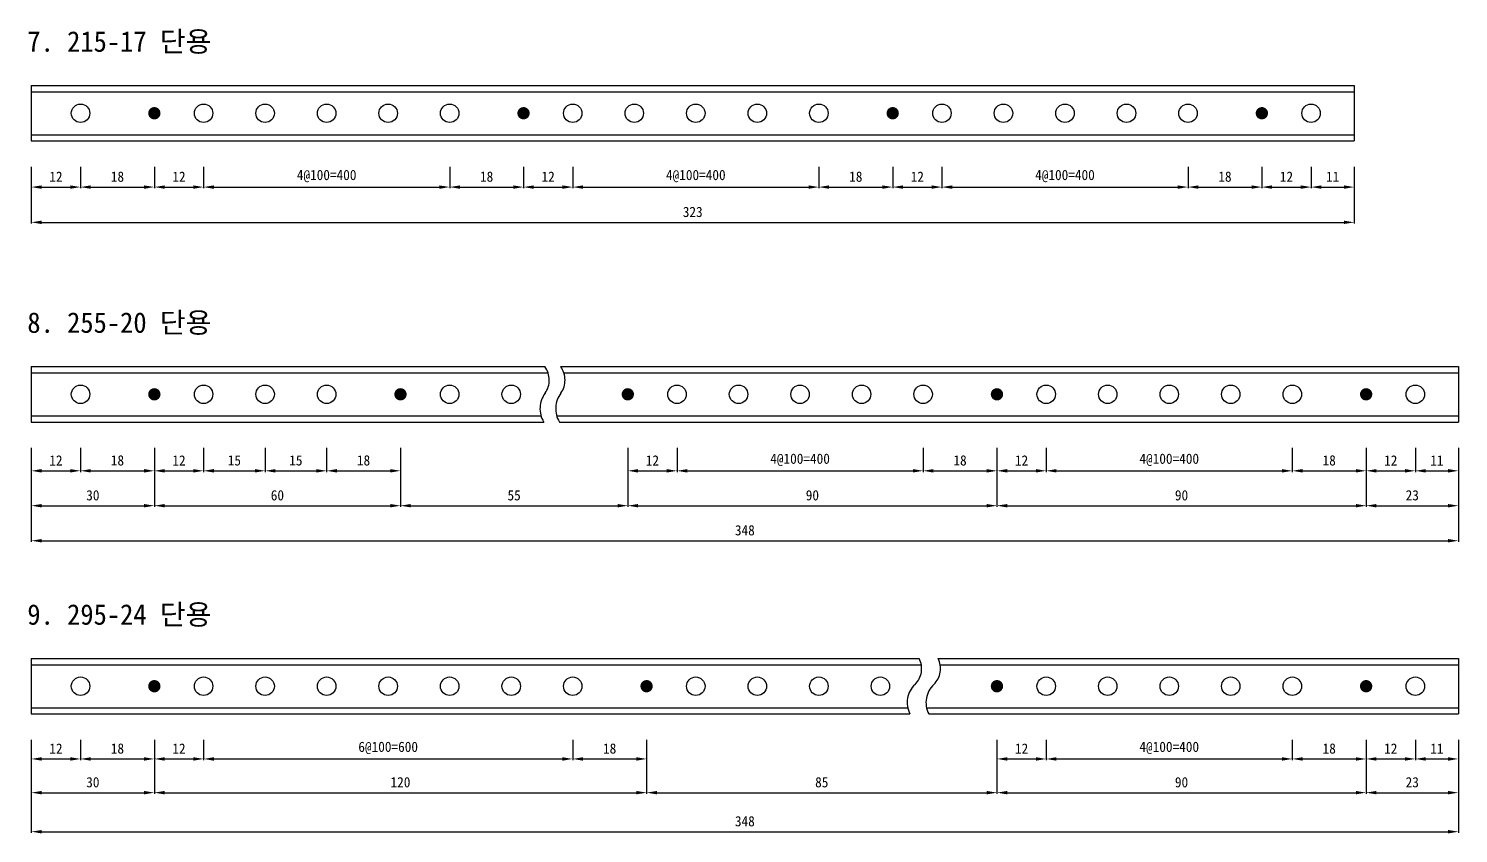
# Model space of a CAD drawing. Header units: millimetres. Extents: x 78 to 772, y 98 to 488.
# Drawn here: x 78.1 to 426.7, y 98.4 to 294.6 of the extents above; entities that cross this region are included whole.
import ezdxf

# ---------------------------------------------------------------- set-up
doc = ezdxf.new("R2010")
doc.units = ezdxf.units.MM
doc.header["$LTSCALE"] = 10
doc.linetypes.add('CENTER', pattern=[50.8, 31.75, -6.35, 6.35, -6.35])
for name, color, linetype in [('TN-CUTL', 1, 'CENTER'), ('TN-DIMS', 1, 'Continuous'), ('TN-STEL', 4, 'Continuous'), ('TN-TEX1', 6, 'Continuous')]:
    doc.layers.add(name, color=color, linetype=linetype)
doc.styles.add('D', font='GulimChe.ttf')
doc.dimstyles.new('D', dxfattribs={"dimtxt": 2.5, "dimasz": 2.5, "dimexe": 1.25, "dimexo": 2, "dimgap": 1, "dimtad": 1, "dimdec": 0, "dimtxsty": 'D', "dimcen": 2.5, "dimclrd": 1, "dimclre": 1, "dimclrt": 7, "dimadec": 0, "dimazin": 0, "dimtfac": 1, "dimtdec": 0, "dimtmove": 0, "dimatfit": 3, "dimfxl": 0, "dimarcsym": 0})

# ---------------------------------------------------------------- blocks, each defined once
blk = doc.blocks.new('*D47')
at = {"layer": 'DEFPOINTS', "color": 0}
for p in [(78.77, 263.24), (90.77, 263.24), (90.77, 255.99)]:
    blk.add_point(p, dxfattribs=at)
at = {"layer": 'TN-DIMS', "color": 1, "lineweight": -2}
for p, q in [((78.77, 260.94), (78.77, 255.69)), ((90.77, 260.94), (90.77, 255.69)), ((81.27, 255.99), (88.27, 255.99))]:
    blk.add_line(p, q, dxfattribs=at)
at = {"layer": 'TN-DIMS', "color": 1}
for points in [[(81.27, 256.4), (81.27, 255.57), (78.77, 255.99)], [(88.27, 256.4), (88.27, 255.57), (90.77, 255.99)]]:
    blk.add_solid(points, dxfattribs=at)
at = {"layer": 'TN-DIMS', "color": 3, "insert": (84.77, 258.52), "char_height": 2.5, "attachment_point": 5, "style": 'D'}
blk.add_mtext('12', dxfattribs=at)
blk = doc.blocks.new('*D48')
at = {"layer": 'DEFPOINTS', "color": 0}
for p in [(90.77, 263.24), (108.77, 263.24), (108.77, 255.99)]:
    blk.add_point(p, dxfattribs=at)
at = {"layer": 'TN-DIMS', "color": 1, "lineweight": -2}
for p, q in [((90.77, 260.94), (90.77, 255.69)), ((108.77, 260.94), (108.77, 255.69)), ((93.27, 255.99), (106.27, 255.99))]:
    blk.add_line(p, q, dxfattribs=at)
at = {"layer": 'TN-DIMS', "color": 1}
for points in [[(93.27, 256.4), (93.27, 255.57), (90.77, 255.99)], [(106.27, 256.4), (106.27, 255.57), (108.77, 255.99)]]:
    blk.add_solid(points, dxfattribs=at)
at = {"layer": 'TN-DIMS', "color": 3, "insert": (99.77, 258.52), "char_height": 2.5, "attachment_point": 5, "style": 'D'}
blk.add_mtext('18', dxfattribs=at)
blk = doc.blocks.new('*D49')
at = {"layer": 'DEFPOINTS', "color": 0}
for p in [(108.77, 263.24), (120.77, 263.24), (120.77, 255.99)]:
    blk.add_point(p, dxfattribs=at)
at = {"layer": 'TN-DIMS', "color": 1, "lineweight": -2}
for p, q in [((108.77, 260.94), (108.77, 255.69)), ((120.77, 260.94), (120.77, 255.69)), ((111.27, 255.99), (118.27, 255.99))]:
    blk.add_line(p, q, dxfattribs=at)
at = {"layer": 'TN-DIMS', "color": 1}
for points in [[(111.27, 256.4), (111.27, 255.57), (108.77, 255.99)], [(118.27, 256.4), (118.27, 255.57), (120.77, 255.99)]]:
    blk.add_solid(points, dxfattribs=at)
at = {"layer": 'TN-DIMS', "color": 3, "insert": (114.77, 258.52), "char_height": 2.5, "attachment_point": 5, "style": 'D'}
blk.add_mtext('12', dxfattribs=at)
blk = doc.blocks.new('*D50')
at = {"layer": 'DEFPOINTS', "color": 0}
for p in [(120.77, 263.24), (180.77, 263.24), (180.77, 255.99)]:
    blk.add_point(p, dxfattribs=at)
at = {"layer": 'TN-DIMS', "color": 1, "lineweight": -2}
for p, q in [((120.77, 260.94), (120.77, 255.69)), ((180.77, 260.94), (180.77, 255.69)), ((123.27, 255.99), (178.27, 255.99))]:
    blk.add_line(p, q, dxfattribs=at)
at = {"layer": 'TN-DIMS', "color": 1}
for points in [[(123.27, 256.4), (123.27, 255.57), (120.77, 255.99)], [(178.27, 256.4), (178.27, 255.57), (180.77, 255.99)]]:
    blk.add_solid(points, dxfattribs=at)
at = {"layer": 'TN-DIMS', "color": 3, "insert": (150.77, 258.67), "char_height": 2.5, "attachment_point": 5, "style": 'D'}
blk.add_mtext('4@100=400', dxfattribs=at)
blk = doc.blocks.new('*D51')
at = {"layer": 'DEFPOINTS', "color": 0}
for p in [(180.77, 263.24), (198.77, 263.24), (198.77, 255.99)]:
    blk.add_point(p, dxfattribs=at)
at = {"layer": 'TN-DIMS', "color": 1, "lineweight": -2}
for p, q in [((180.77, 260.94), (180.77, 255.69)), ((198.77, 260.94), (198.77, 255.69)), ((183.27, 255.99), (196.27, 255.99))]:
    blk.add_line(p, q, dxfattribs=at)
at = {"layer": 'TN-DIMS', "color": 1}
for points in [[(183.27, 256.4), (183.27, 255.57), (180.77, 255.99)], [(196.27, 256.4), (196.27, 255.57), (198.77, 255.99)]]:
    blk.add_solid(points, dxfattribs=at)
at = {"layer": 'TN-DIMS', "color": 3, "insert": (189.77, 258.52), "char_height": 2.5, "attachment_point": 5, "style": 'D'}
blk.add_mtext('18', dxfattribs=at)
blk = doc.blocks.new('*D52')
at = {"layer": 'DEFPOINTS', "color": 0}
for p in [(198.77, 263.24), (210.77, 263.24), (210.77, 255.99)]:
    blk.add_point(p, dxfattribs=at)
at = {"layer": 'TN-DIMS', "color": 1, "lineweight": -2}
for p, q in [((198.77, 260.94), (198.77, 255.69)), ((210.77, 260.94), (210.77, 255.69)), ((201.27, 255.99), (208.27, 255.99))]:
    blk.add_line(p, q, dxfattribs=at)
at = {"layer": 'TN-DIMS', "color": 1}
for points in [[(201.27, 256.4), (201.27, 255.57), (198.77, 255.99)], [(208.27, 256.4), (208.27, 255.57), (210.77, 255.99)]]:
    blk.add_solid(points, dxfattribs=at)
at = {"layer": 'TN-DIMS', "color": 3, "insert": (204.77, 258.52), "char_height": 2.5, "attachment_point": 5, "style": 'D'}
blk.add_mtext('12', dxfattribs=at)
blk = doc.blocks.new('*D53')
at = {"layer": 'DEFPOINTS', "color": 0}
for p in [(210.77, 263.24), (270.77, 263.24), (270.77, 255.99)]:
    blk.add_point(p, dxfattribs=at)
at = {"layer": 'TN-DIMS', "color": 1, "lineweight": -2}
for p, q in [((210.77, 260.94), (210.77, 255.69)), ((270.77, 260.94), (270.77, 255.69)), ((213.27, 255.99), (268.27, 255.99))]:
    blk.add_line(p, q, dxfattribs=at)
at = {"layer": 'TN-DIMS', "color": 1}
for points in [[(213.27, 256.4), (213.27, 255.57), (210.77, 255.99)], [(268.27, 256.4), (268.27, 255.57), (270.77, 255.99)]]:
    blk.add_solid(points, dxfattribs=at)
at = {"layer": 'TN-DIMS', "color": 3, "insert": (240.77, 258.67), "char_height": 2.5, "attachment_point": 5, "style": 'D'}
blk.add_mtext('4@100=400', dxfattribs=at)
blk = doc.blocks.new('*D54')
at = {"layer": 'DEFPOINTS', "color": 0}
for p in [(270.77, 263.24), (288.77, 263.24), (288.77, 255.99)]:
    blk.add_point(p, dxfattribs=at)
at = {"layer": 'TN-DIMS', "color": 1, "lineweight": -2}
for p, q in [((270.77, 260.94), (270.77, 255.69)), ((288.77, 260.94), (288.77, 255.69)), ((273.27, 255.99), (286.27, 255.99))]:
    blk.add_line(p, q, dxfattribs=at)
at = {"layer": 'TN-DIMS', "color": 1}
for points in [[(273.27, 256.4), (273.27, 255.57), (270.77, 255.99)], [(286.27, 256.4), (286.27, 255.57), (288.77, 255.99)]]:
    blk.add_solid(points, dxfattribs=at)
at = {"layer": 'TN-DIMS', "color": 3, "insert": (279.77, 258.52), "char_height": 2.5, "attachment_point": 5, "style": 'D'}
blk.add_mtext('18', dxfattribs=at)
blk = doc.blocks.new('*D55')
at = {"layer": 'DEFPOINTS', "color": 0}
for p in [(288.77, 263.24), (300.77, 263.24), (300.77, 255.99)]:
    blk.add_point(p, dxfattribs=at)
at = {"layer": 'TN-DIMS', "color": 1, "lineweight": -2}
for p, q in [((288.77, 260.94), (288.77, 255.69)), ((300.77, 260.94), (300.77, 255.69)), ((291.27, 255.99), (298.27, 255.99))]:
    blk.add_line(p, q, dxfattribs=at)
at = {"layer": 'TN-DIMS', "color": 1}
for points in [[(291.27, 256.4), (291.27, 255.57), (288.77, 255.99)], [(298.27, 256.4), (298.27, 255.57), (300.77, 255.99)]]:
    blk.add_solid(points, dxfattribs=at)
at = {"layer": 'TN-DIMS', "color": 3, "insert": (294.77, 258.52), "char_height": 2.5, "attachment_point": 5, "style": 'D'}
blk.add_mtext('12', dxfattribs=at)
blk = doc.blocks.new('*D56')
at = {"layer": 'DEFPOINTS', "color": 0}
for p in [(300.77, 263.24), (360.77, 263.24), (360.77, 255.99)]:
    blk.add_point(p, dxfattribs=at)
at = {"layer": 'TN-DIMS', "color": 1, "lineweight": -2}
for p, q in [((300.77, 260.94), (300.77, 255.69)), ((360.77, 260.94), (360.77, 255.69)), ((303.27, 255.99), (358.27, 255.99))]:
    blk.add_line(p, q, dxfattribs=at)
at = {"layer": 'TN-DIMS', "color": 1}
for points in [[(303.27, 256.4), (303.27, 255.57), (300.77, 255.99)], [(358.27, 256.4), (358.27, 255.57), (360.77, 255.99)]]:
    blk.add_solid(points, dxfattribs=at)
at = {"layer": 'TN-DIMS', "color": 3, "insert": (330.77, 258.67), "char_height": 2.5, "attachment_point": 5, "style": 'D'}
blk.add_mtext('4@100=400', dxfattribs=at)
blk = doc.blocks.new('*D57')
at = {"layer": 'DEFPOINTS', "color": 0}
for p in [(360.77, 263.24), (378.77, 263.24), (378.77, 255.99)]:
    blk.add_point(p, dxfattribs=at)
at = {"layer": 'TN-DIMS', "color": 1, "lineweight": -2}
for p, q in [((360.77, 260.94), (360.77, 255.69)), ((378.77, 260.94), (378.77, 255.69)), ((363.27, 255.99), (376.27, 255.99))]:
    blk.add_line(p, q, dxfattribs=at)
at = {"layer": 'TN-DIMS', "color": 1}
for points in [[(363.27, 256.4), (363.27, 255.57), (360.77, 255.99)], [(376.27, 256.4), (376.27, 255.57), (378.77, 255.99)]]:
    blk.add_solid(points, dxfattribs=at)
at = {"layer": 'TN-DIMS', "color": 3, "insert": (369.77, 258.52), "char_height": 2.5, "attachment_point": 5, "style": 'D'}
blk.add_mtext('18', dxfattribs=at)
blk = doc.blocks.new('*D58')
at = {"layer": 'DEFPOINTS', "color": 0}
for p in [(378.77, 263.24), (390.77, 263.24), (390.77, 255.99)]:
    blk.add_point(p, dxfattribs=at)
at = {"layer": 'TN-DIMS', "color": 1, "lineweight": -2}
for p, q in [((378.77, 260.94), (378.77, 255.69)), ((390.77, 260.94), (390.77, 255.69)), ((381.27, 255.99), (388.27, 255.99))]:
    blk.add_line(p, q, dxfattribs=at)
at = {"layer": 'TN-DIMS', "color": 1}
for points in [[(381.27, 256.4), (381.27, 255.57), (378.77, 255.99)], [(388.27, 256.4), (388.27, 255.57), (390.77, 255.99)]]:
    blk.add_solid(points, dxfattribs=at)
at = {"layer": 'TN-DIMS', "color": 3, "insert": (384.77, 258.52), "char_height": 2.5, "attachment_point": 5, "style": 'D'}
blk.add_mtext('12', dxfattribs=at)
blk = doc.blocks.new('*D59')
at = {"layer": 'DEFPOINTS', "color": 0}
for p in [(390.77, 263.24), (401.27, 263.24), (401.27, 255.99)]:
    blk.add_point(p, dxfattribs=at)
at = {"layer": 'TN-DIMS', "color": 1, "lineweight": -2}
for p, q in [((390.77, 260.94), (390.77, 255.69)), ((401.27, 260.94), (401.27, 255.69)), ((393.27, 255.99), (398.77, 255.99))]:
    blk.add_line(p, q, dxfattribs=at)
at = {"layer": 'TN-DIMS', "color": 1}
for points in [[(393.27, 256.4), (393.27, 255.57), (390.77, 255.99)], [(398.77, 256.4), (398.77, 255.57), (401.27, 255.99)]]:
    blk.add_solid(points, dxfattribs=at)
at = {"layer": 'TN-DIMS', "color": 3, "insert": (396.02, 258.52), "char_height": 2.5, "attachment_point": 5, "style": 'D'}
blk.add_mtext('11', dxfattribs=at)
blk = doc.blocks.new('*D60')
at = {"layer": 'DEFPOINTS', "color": 0}
for p in [(78.77, 263.24), (401.27, 263.24), (401.27, 247.39)]:
    blk.add_point(p, dxfattribs=at)
at = {"layer": 'TN-DIMS', "color": 1, "lineweight": -2}
for p, q in [((78.77, 260.94), (78.77, 247.09)), ((401.27, 260.94), (401.27, 247.09)), ((81.27, 247.39), (398.77, 247.39))]:
    blk.add_line(p, q, dxfattribs=at)
at = {"layer": 'TN-DIMS', "color": 1}
for points in [[(81.27, 247.81), (81.27, 246.98), (78.77, 247.39)], [(398.77, 247.81), (398.77, 246.98), (401.27, 247.39)]]:
    blk.add_solid(points, dxfattribs=at)
at = {"layer": 'TN-DIMS', "color": 3, "insert": (240.02, 249.92), "char_height": 2.5, "attachment_point": 5, "style": 'D'}
blk.add_mtext('323', dxfattribs=at)
blk = doc.blocks.new('*D61')
at = {"layer": 'DEFPOINTS', "color": 0}
for p in [(78.77, 194.72), (90.77, 194.72), (90.77, 186.82)]:
    blk.add_point(p, dxfattribs=at)
at = {"layer": 'TN-DIMS', "color": 1, "lineweight": -2}
for p, q in [((78.77, 192.42), (78.77, 186.52)), ((90.77, 192.42), (90.77, 186.52)), ((81.27, 186.82), (88.27, 186.82))]:
    blk.add_line(p, q, dxfattribs=at)
at = {"layer": 'TN-DIMS', "color": 1}
for points in [[(81.27, 187.24), (81.27, 186.4), (78.77, 186.82)], [(88.27, 187.24), (88.27, 186.4), (90.77, 186.82)]]:
    blk.add_solid(points, dxfattribs=at)
at = {"layer": 'TN-DIMS', "color": 3, "insert": (84.77, 189.35), "char_height": 2.5, "attachment_point": 5, "style": 'D'}
blk.add_mtext('12', dxfattribs=at)
blk = doc.blocks.new('*D62')
at = {"layer": 'DEFPOINTS', "color": 0}
for p in [(90.77, 194.72), (108.77, 194.72), (108.77, 186.82)]:
    blk.add_point(p, dxfattribs=at)
at = {"layer": 'TN-DIMS', "color": 1, "lineweight": -2}
for p, q in [((90.77, 192.42), (90.77, 186.52)), ((108.77, 192.42), (108.77, 186.52)), ((93.27, 186.82), (106.27, 186.82))]:
    blk.add_line(p, q, dxfattribs=at)
at = {"layer": 'TN-DIMS', "color": 1}
for points in [[(93.27, 187.24), (93.27, 186.4), (90.77, 186.82)], [(106.27, 187.24), (106.27, 186.4), (108.77, 186.82)]]:
    blk.add_solid(points, dxfattribs=at)
at = {"layer": 'TN-DIMS', "color": 3, "insert": (99.77, 189.35), "char_height": 2.5, "attachment_point": 5, "style": 'D'}
blk.add_mtext('18', dxfattribs=at)
blk = doc.blocks.new('*D63')
at = {"layer": 'DEFPOINTS', "color": 0}
for p in [(108.77, 194.72), (120.77, 194.72), (120.77, 186.82)]:
    blk.add_point(p, dxfattribs=at)
at = {"layer": 'TN-DIMS', "color": 1, "lineweight": -2}
for p, q in [((108.77, 192.42), (108.77, 186.52)), ((120.77, 192.42), (120.77, 186.52)), ((111.27, 186.82), (118.27, 186.82))]:
    blk.add_line(p, q, dxfattribs=at)
at = {"layer": 'TN-DIMS', "color": 1}
for points in [[(111.27, 187.24), (111.27, 186.4), (108.77, 186.82)], [(118.27, 187.24), (118.27, 186.4), (120.77, 186.82)]]:
    blk.add_solid(points, dxfattribs=at)
at = {"layer": 'TN-DIMS', "color": 3, "insert": (114.77, 189.35), "char_height": 2.5, "attachment_point": 5, "style": 'D'}
blk.add_mtext('12', dxfattribs=at)
blk = doc.blocks.new('*D64')
at = {"layer": 'DEFPOINTS', "color": 0}
for p in [(120.77, 194.72), (135.77, 194.72), (135.77, 186.82)]:
    blk.add_point(p, dxfattribs=at)
at = {"layer": 'TN-DIMS', "color": 1, "lineweight": -2}
for p, q in [((120.77, 192.42), (120.77, 186.52)), ((135.77, 192.42), (135.77, 186.52)), ((123.27, 186.82), (133.27, 186.82))]:
    blk.add_line(p, q, dxfattribs=at)
at = {"layer": 'TN-DIMS', "color": 1}
for points in [[(123.27, 187.24), (123.27, 186.4), (120.77, 186.82)], [(133.27, 187.24), (133.27, 186.4), (135.77, 186.82)]]:
    blk.add_solid(points, dxfattribs=at)
at = {"layer": 'TN-DIMS', "color": 3, "insert": (128.27, 189.35), "char_height": 2.5, "attachment_point": 5, "style": 'D'}
blk.add_mtext('15', dxfattribs=at)
blk = doc.blocks.new('*D65')
at = {"layer": 'DEFPOINTS', "color": 0}
for p in [(135.77, 194.72), (150.77, 194.72), (150.77, 186.82)]:
    blk.add_point(p, dxfattribs=at)
at = {"layer": 'TN-DIMS', "color": 1, "lineweight": -2}
for p, q in [((135.77, 192.42), (135.77, 186.52)), ((150.77, 192.42), (150.77, 186.52)), ((138.27, 186.82), (148.27, 186.82))]:
    blk.add_line(p, q, dxfattribs=at)
at = {"layer": 'TN-DIMS', "color": 1}
for points in [[(138.27, 187.24), (138.27, 186.4), (135.77, 186.82)], [(148.27, 187.24), (148.27, 186.4), (150.77, 186.82)]]:
    blk.add_solid(points, dxfattribs=at)
at = {"layer": 'TN-DIMS', "color": 3, "insert": (143.27, 189.35), "char_height": 2.5, "attachment_point": 5, "style": 'D'}
blk.add_mtext('15', dxfattribs=at)
blk = doc.blocks.new('*D66')
at = {"layer": 'DEFPOINTS', "color": 0}
for p in [(150.77, 194.72), (168.77, 194.72), (168.77, 186.82)]:
    blk.add_point(p, dxfattribs=at)
at = {"layer": 'TN-DIMS', "color": 1, "lineweight": -2}
for p, q in [((150.77, 192.42), (150.77, 186.52)), ((168.77, 192.42), (168.77, 186.52)), ((153.27, 186.82), (166.27, 186.82))]:
    blk.add_line(p, q, dxfattribs=at)
at = {"layer": 'TN-DIMS', "color": 1}
for points in [[(153.27, 187.24), (153.27, 186.4), (150.77, 186.82)], [(166.27, 187.24), (166.27, 186.4), (168.77, 186.82)]]:
    blk.add_solid(points, dxfattribs=at)
at = {"layer": 'TN-DIMS', "color": 3, "insert": (159.77, 189.35), "char_height": 2.5, "attachment_point": 5, "style": 'D'}
blk.add_mtext('18', dxfattribs=at)
blk = doc.blocks.new('*D67')
at = {"layer": 'DEFPOINTS', "color": 0}
for p in [(236.19, 194.72), (296.19, 194.72), (296.19, 186.82)]:
    blk.add_point(p, dxfattribs=at)
at = {"layer": 'TN-DIMS', "color": 1, "lineweight": -2}
for p, q in [((236.19, 192.42), (236.19, 186.52)), ((296.19, 192.42), (296.19, 186.52)), ((238.69, 186.82), (293.69, 186.82))]:
    blk.add_line(p, q, dxfattribs=at)
at = {"layer": 'TN-DIMS', "color": 1}
for points in [[(238.69, 187.24), (238.69, 186.4), (236.19, 186.82)], [(293.69, 187.24), (293.69, 186.4), (296.19, 186.82)]]:
    blk.add_solid(points, dxfattribs=at)
at = {"layer": 'TN-DIMS', "color": 3, "insert": (266.19, 189.5), "char_height": 2.5, "attachment_point": 5, "style": 'D'}
blk.add_mtext('4@100=400', dxfattribs=at)
blk = doc.blocks.new('*D68')
at = {"layer": 'DEFPOINTS', "color": 0}
for p in [(224.19, 194.72), (236.19, 194.72), (236.19, 186.82)]:
    blk.add_point(p, dxfattribs=at)
at = {"layer": 'TN-DIMS', "color": 1, "lineweight": -2}
for p, q in [((224.19, 192.42), (224.19, 186.52)), ((236.19, 192.42), (236.19, 186.52)), ((226.69, 186.82), (233.69, 186.82))]:
    blk.add_line(p, q, dxfattribs=at)
at = {"layer": 'TN-DIMS', "color": 1}
for points in [[(226.69, 187.24), (226.69, 186.4), (224.19, 186.82)], [(233.69, 187.24), (233.69, 186.4), (236.19, 186.82)]]:
    blk.add_solid(points, dxfattribs=at)
at = {"layer": 'TN-DIMS', "color": 3, "insert": (230.19, 189.35), "char_height": 2.5, "attachment_point": 5, "style": 'D'}
blk.add_mtext('12', dxfattribs=at)
blk = doc.blocks.new('*D69')
at = {"layer": 'DEFPOINTS', "color": 0}
for p in [(296.19, 194.72), (314.19, 194.72), (314.19, 186.82)]:
    blk.add_point(p, dxfattribs=at)
at = {"layer": 'TN-DIMS', "color": 1, "lineweight": -2}
for p, q in [((296.19, 192.42), (296.19, 186.52)), ((314.19, 192.42), (314.19, 186.52)), ((298.69, 186.82), (311.69, 186.82))]:
    blk.add_line(p, q, dxfattribs=at)
at = {"layer": 'TN-DIMS', "color": 1}
for points in [[(298.69, 187.24), (298.69, 186.4), (296.19, 186.82)], [(311.69, 187.24), (311.69, 186.4), (314.19, 186.82)]]:
    blk.add_solid(points, dxfattribs=at)
at = {"layer": 'TN-DIMS', "color": 3, "insert": (305.19, 189.35), "char_height": 2.5, "attachment_point": 5, "style": 'D'}
blk.add_mtext('18', dxfattribs=at)
blk = doc.blocks.new('*D70')
at = {"layer": 'DEFPOINTS', "color": 0}
for p in [(314.19, 194.72), (326.19, 194.72), (326.19, 186.82)]:
    blk.add_point(p, dxfattribs=at)
at = {"layer": 'TN-DIMS', "color": 1, "lineweight": -2}
for p, q in [((314.19, 192.42), (314.19, 186.52)), ((326.19, 192.42), (326.19, 186.52)), ((316.69, 186.82), (323.69, 186.82))]:
    blk.add_line(p, q, dxfattribs=at)
at = {"layer": 'TN-DIMS', "color": 1}
for points in [[(316.69, 187.24), (316.69, 186.4), (314.19, 186.82)], [(323.69, 187.24), (323.69, 186.4), (326.19, 186.82)]]:
    blk.add_solid(points, dxfattribs=at)
at = {"layer": 'TN-DIMS', "color": 3, "insert": (320.19, 189.35), "char_height": 2.5, "attachment_point": 5, "style": 'D'}
blk.add_mtext('12', dxfattribs=at)
blk = doc.blocks.new('*D71')
at = {"layer": 'DEFPOINTS', "color": 0}
for p in [(326.19, 194.72), (386.19, 194.72), (386.19, 186.82)]:
    blk.add_point(p, dxfattribs=at)
at = {"layer": 'TN-DIMS', "color": 1, "lineweight": -2}
for p, q in [((326.19, 192.42), (326.19, 186.52)), ((386.19, 192.42), (386.19, 186.52)), ((328.69, 186.82), (383.69, 186.82))]:
    blk.add_line(p, q, dxfattribs=at)
at = {"layer": 'TN-DIMS', "color": 1}
for points in [[(328.69, 187.24), (328.69, 186.4), (326.19, 186.82)], [(383.69, 187.24), (383.69, 186.4), (386.19, 186.82)]]:
    blk.add_solid(points, dxfattribs=at)
at = {"layer": 'TN-DIMS', "color": 3, "insert": (356.19, 189.5), "char_height": 2.5, "attachment_point": 5, "style": 'D'}
blk.add_mtext('4@100=400', dxfattribs=at)
blk = doc.blocks.new('*D72')
at = {"layer": 'DEFPOINTS', "color": 0}
for p in [(386.19, 194.72), (404.19, 194.72), (404.19, 186.82)]:
    blk.add_point(p, dxfattribs=at)
at = {"layer": 'TN-DIMS', "color": 1, "lineweight": -2}
for p, q in [((386.19, 192.42), (386.19, 186.52)), ((404.19, 192.42), (404.19, 186.52)), ((388.69, 186.82), (401.69, 186.82))]:
    blk.add_line(p, q, dxfattribs=at)
at = {"layer": 'TN-DIMS', "color": 1}
for points in [[(388.69, 187.24), (388.69, 186.4), (386.19, 186.82)], [(401.69, 187.24), (401.69, 186.4), (404.19, 186.82)]]:
    blk.add_solid(points, dxfattribs=at)
at = {"layer": 'TN-DIMS', "color": 3, "insert": (395.19, 189.35), "char_height": 2.5, "attachment_point": 5, "style": 'D'}
blk.add_mtext('18', dxfattribs=at)
blk = doc.blocks.new('*D73')
at = {"layer": 'DEFPOINTS', "color": 0}
for p in [(404.19, 194.72), (416.19, 194.72), (416.19, 186.82)]:
    blk.add_point(p, dxfattribs=at)
at = {"layer": 'TN-DIMS', "color": 1, "lineweight": -2}
for p, q in [((404.19, 192.42), (404.19, 186.52)), ((416.19, 192.42), (416.19, 186.52)), ((406.69, 186.82), (413.69, 186.82))]:
    blk.add_line(p, q, dxfattribs=at)
at = {"layer": 'TN-DIMS', "color": 1}
for points in [[(406.69, 187.24), (406.69, 186.4), (404.19, 186.82)], [(413.69, 187.24), (413.69, 186.4), (416.19, 186.82)]]:
    blk.add_solid(points, dxfattribs=at)
at = {"layer": 'TN-DIMS', "color": 3, "insert": (410.19, 189.35), "char_height": 2.5, "attachment_point": 5, "style": 'D'}
blk.add_mtext('12', dxfattribs=at)
blk = doc.blocks.new('*D74')
at = {"layer": 'DEFPOINTS', "color": 0}
for p in [(416.19, 194.72), (426.69, 194.72), (426.69, 186.82)]:
    blk.add_point(p, dxfattribs=at)
at = {"layer": 'TN-DIMS', "color": 1, "lineweight": -2}
for p, q in [((416.19, 192.42), (416.19, 186.52)), ((426.69, 192.42), (426.69, 186.52)), ((418.69, 186.82), (424.19, 186.82))]:
    blk.add_line(p, q, dxfattribs=at)
at = {"layer": 'TN-DIMS', "color": 1}
for points in [[(418.69, 187.24), (418.69, 186.4), (416.19, 186.82)], [(424.19, 187.24), (424.19, 186.4), (426.69, 186.82)]]:
    blk.add_solid(points, dxfattribs=at)
at = {"layer": 'TN-DIMS', "color": 3, "insert": (421.44, 189.35), "char_height": 2.5, "attachment_point": 5, "style": 'D'}
blk.add_mtext('11', dxfattribs=at)
blk = doc.blocks.new('*D75')
at = {"layer": 'DEFPOINTS', "color": 0}
for p in [(78.77, 194.72), (108.77, 194.72), (108.77, 178.32)]:
    blk.add_point(p, dxfattribs=at)
at = {"layer": 'TN-DIMS', "color": 1, "lineweight": -2}
for p, q in [((78.77, 192.42), (78.77, 178.02)), ((108.77, 192.42), (108.77, 178.02)), ((81.27, 178.32), (106.27, 178.32))]:
    blk.add_line(p, q, dxfattribs=at)
at = {"layer": 'TN-DIMS', "color": 1}
for points in [[(81.27, 178.73), (81.27, 177.9), (78.77, 178.32)], [(106.27, 178.73), (106.27, 177.9), (108.77, 178.32)]]:
    blk.add_solid(points, dxfattribs=at)
at = {"layer": 'TN-DIMS', "color": 3, "insert": (93.77, 180.84), "char_height": 2.5, "attachment_point": 5, "style": 'D'}
blk.add_mtext('30', dxfattribs=at)
blk = doc.blocks.new('*D76')
at = {"layer": 'DEFPOINTS', "color": 0}
for p in [(108.77, 194.72), (168.77, 194.72), (168.77, 178.32)]:
    blk.add_point(p, dxfattribs=at)
at = {"layer": 'TN-DIMS', "color": 1, "lineweight": -2}
for p, q in [((108.77, 192.42), (108.77, 178.02)), ((168.77, 192.42), (168.77, 178.02)), ((111.27, 178.32), (166.27, 178.32))]:
    blk.add_line(p, q, dxfattribs=at)
at = {"layer": 'TN-DIMS', "color": 1}
for points in [[(111.27, 178.73), (111.27, 177.9), (108.77, 178.32)], [(166.27, 178.73), (166.27, 177.9), (168.77, 178.32)]]:
    blk.add_solid(points, dxfattribs=at)
at = {"layer": 'TN-DIMS', "color": 3, "insert": (138.77, 180.84), "char_height": 2.5, "attachment_point": 5, "style": 'D'}
blk.add_mtext('60', dxfattribs=at)
blk = doc.blocks.new('*D77')
at = {"layer": 'DEFPOINTS', "color": 0}
for p in [(168.77, 194.72), (224.19, 194.72), (224.19, 178.32)]:
    blk.add_point(p, dxfattribs=at)
at = {"layer": 'TN-DIMS', "color": 1, "lineweight": -2}
for p, q in [((168.77, 192.42), (168.77, 178.02)), ((224.19, 192.42), (224.19, 178.02)), ((171.27, 178.32), (221.69, 178.32))]:
    blk.add_line(p, q, dxfattribs=at)
at = {"layer": 'TN-DIMS', "color": 1}
for points in [[(171.27, 178.73), (171.27, 177.9), (168.77, 178.32)], [(221.69, 178.73), (221.69, 177.9), (224.19, 178.32)]]:
    blk.add_solid(points, dxfattribs=at)
at = {"layer": 'TN-DIMS', "color": 3, "insert": (196.48, 180.84), "char_height": 2.5, "attachment_point": 5, "style": 'D'}
blk.add_mtext('55', dxfattribs=at)
blk = doc.blocks.new('*D78')
at = {"layer": 'DEFPOINTS', "color": 0}
for p in [(224.19, 194.72), (314.19, 194.72), (314.19, 178.32)]:
    blk.add_point(p, dxfattribs=at)
at = {"layer": 'TN-DIMS', "color": 1, "lineweight": -2}
for p, q in [((224.19, 192.42), (224.19, 178.02)), ((314.19, 192.42), (314.19, 178.02)), ((226.69, 178.32), (311.69, 178.32))]:
    blk.add_line(p, q, dxfattribs=at)
at = {"layer": 'TN-DIMS', "color": 1}
for points in [[(226.69, 178.73), (226.69, 177.9), (224.19, 178.32)], [(311.69, 178.73), (311.69, 177.9), (314.19, 178.32)]]:
    blk.add_solid(points, dxfattribs=at)
at = {"layer": 'TN-DIMS', "color": 3, "insert": (269.19, 180.84), "char_height": 2.5, "attachment_point": 5, "style": 'D'}
blk.add_mtext('90', dxfattribs=at)
blk = doc.blocks.new('*D79')
at = {"layer": 'DEFPOINTS', "color": 0}
for p in [(314.19, 194.72), (404.19, 194.72), (404.19, 178.32)]:
    blk.add_point(p, dxfattribs=at)
at = {"layer": 'TN-DIMS', "color": 1, "lineweight": -2}
for p, q in [((314.19, 192.42), (314.19, 178.02)), ((404.19, 192.42), (404.19, 178.02)), ((316.69, 178.32), (401.69, 178.32))]:
    blk.add_line(p, q, dxfattribs=at)
at = {"layer": 'TN-DIMS', "color": 1}
for points in [[(316.69, 178.73), (316.69, 177.9), (314.19, 178.32)], [(401.69, 178.73), (401.69, 177.9), (404.19, 178.32)]]:
    blk.add_solid(points, dxfattribs=at)
at = {"layer": 'TN-DIMS', "color": 3, "insert": (359.19, 180.84), "char_height": 2.5, "attachment_point": 5, "style": 'D'}
blk.add_mtext('90', dxfattribs=at)
blk = doc.blocks.new('*D80')
at = {"layer": 'DEFPOINTS', "color": 0}
for p in [(404.19, 194.72), (426.69, 194.72), (426.69, 178.32)]:
    blk.add_point(p, dxfattribs=at)
at = {"layer": 'TN-DIMS', "color": 1, "lineweight": -2}
for p, q in [((404.19, 192.42), (404.19, 178.02)), ((426.69, 192.42), (426.69, 178.02)), ((406.69, 178.32), (424.19, 178.32))]:
    blk.add_line(p, q, dxfattribs=at)
at = {"layer": 'TN-DIMS', "color": 1}
for points in [[(406.69, 178.73), (406.69, 177.9), (404.19, 178.32)], [(424.19, 178.73), (424.19, 177.9), (426.69, 178.32)]]:
    blk.add_solid(points, dxfattribs=at)
at = {"layer": 'TN-DIMS', "color": 3, "insert": (415.44, 180.84), "char_height": 2.5, "attachment_point": 5, "style": 'D'}
blk.add_mtext('23', dxfattribs=at)
blk = doc.blocks.new('*D81')
at = {"layer": 'DEFPOINTS', "color": 0}
for p in [(78.77, 194.72), (426.69, 194.72), (426.69, 169.78)]:
    blk.add_point(p, dxfattribs=at)
at = {"layer": 'TN-DIMS', "color": 1, "lineweight": -2}
for p, q in [((78.77, 192.42), (78.77, 169.48)), ((426.69, 192.42), (426.69, 169.48)), ((81.27, 169.78), (424.19, 169.78))]:
    blk.add_line(p, q, dxfattribs=at)
at = {"layer": 'TN-DIMS', "color": 1}
for points in [[(81.27, 170.19), (81.27, 169.36), (78.77, 169.78)], [(424.19, 170.19), (424.19, 169.36), (426.69, 169.78)]]:
    blk.add_solid(points, dxfattribs=at)
at = {"layer": 'TN-DIMS', "color": 3, "insert": (252.73, 172.31), "char_height": 2.5, "attachment_point": 5, "style": 'D'}
blk.add_mtext('348', dxfattribs=at)
blk = doc.blocks.new('*D82')
at = {"layer": 'DEFPOINTS', "color": 0}
for p in [(78.77, 123.56), (90.77, 123.56), (90.77, 116.58)]:
    blk.add_point(p, dxfattribs=at)
at = {"layer": 'TN-DIMS', "color": 1, "lineweight": -2}
for p, q in [((78.77, 121.26), (78.77, 116.28)), ((90.77, 121.26), (90.77, 116.28)), ((81.27, 116.58), (88.27, 116.58))]:
    blk.add_line(p, q, dxfattribs=at)
at = {"layer": 'TN-DIMS', "color": 1}
for points in [[(81.27, 117), (81.27, 116.16), (78.77, 116.58)], [(88.27, 117), (88.27, 116.16), (90.77, 116.58)]]:
    blk.add_solid(points, dxfattribs=at)
at = {"layer": 'TN-DIMS', "color": 3, "insert": (84.77, 119.11), "char_height": 2.5, "attachment_point": 5, "style": 'D'}
blk.add_mtext('12', dxfattribs=at)
blk = doc.blocks.new('*D83')
at = {"layer": 'DEFPOINTS', "color": 0}
for p in [(90.77, 123.56), (108.77, 123.56), (108.77, 116.58)]:
    blk.add_point(p, dxfattribs=at)
at = {"layer": 'TN-DIMS', "color": 1, "lineweight": -2}
for p, q in [((90.77, 121.26), (90.77, 116.28)), ((108.77, 121.26), (108.77, 116.28)), ((93.27, 116.58), (106.27, 116.58))]:
    blk.add_line(p, q, dxfattribs=at)
at = {"layer": 'TN-DIMS', "color": 1}
for points in [[(93.27, 117), (93.27, 116.16), (90.77, 116.58)], [(106.27, 117), (106.27, 116.16), (108.77, 116.58)]]:
    blk.add_solid(points, dxfattribs=at)
at = {"layer": 'TN-DIMS', "color": 3, "insert": (99.77, 119.11), "char_height": 2.5, "attachment_point": 5, "style": 'D'}
blk.add_mtext('18', dxfattribs=at)
blk = doc.blocks.new('*D84')
at = {"layer": 'DEFPOINTS', "color": 0}
for p in [(108.77, 123.56), (120.77, 123.56), (120.77, 116.58)]:
    blk.add_point(p, dxfattribs=at)
at = {"layer": 'TN-DIMS', "color": 1, "lineweight": -2}
for p, q in [((108.77, 121.26), (108.77, 116.28)), ((120.77, 121.26), (120.77, 116.28)), ((111.27, 116.58), (118.27, 116.58))]:
    blk.add_line(p, q, dxfattribs=at)
at = {"layer": 'TN-DIMS', "color": 1}
for points in [[(111.27, 117), (111.27, 116.16), (108.77, 116.58)], [(118.27, 117), (118.27, 116.16), (120.77, 116.58)]]:
    blk.add_solid(points, dxfattribs=at)
at = {"layer": 'TN-DIMS', "color": 3, "insert": (114.77, 119.11), "char_height": 2.5, "attachment_point": 5, "style": 'D'}
blk.add_mtext('12', dxfattribs=at)
blk = doc.blocks.new('*D85')
at = {"layer": 'DEFPOINTS', "color": 0}
for p in [(120.77, 123.56), (210.77, 123.56), (210.77, 116.58)]:
    blk.add_point(p, dxfattribs=at)
at = {"layer": 'TN-DIMS', "color": 1, "lineweight": -2}
for p, q in [((120.77, 121.26), (120.77, 116.28)), ((210.77, 121.26), (210.77, 116.28)), ((123.27, 116.58), (208.27, 116.58))]:
    blk.add_line(p, q, dxfattribs=at)
at = {"layer": 'TN-DIMS', "color": 1}
for points in [[(123.27, 117), (123.27, 116.16), (120.77, 116.58)], [(208.27, 117), (208.27, 116.16), (210.77, 116.58)]]:
    blk.add_solid(points, dxfattribs=at)
at = {"layer": 'TN-DIMS', "color": 3, "insert": (165.77, 119.27), "char_height": 2.5, "attachment_point": 5, "style": 'D'}
blk.add_mtext('6@100=600', dxfattribs=at)
blk = doc.blocks.new('*D86')
at = {"layer": 'DEFPOINTS', "color": 0}
for p in [(210.77, 123.56), (228.77, 123.56), (228.77, 116.58)]:
    blk.add_point(p, dxfattribs=at)
at = {"layer": 'TN-DIMS', "color": 1, "lineweight": -2}
for p, q in [((210.77, 121.26), (210.77, 116.28)), ((228.77, 121.26), (228.77, 116.28)), ((213.27, 116.58), (226.27, 116.58))]:
    blk.add_line(p, q, dxfattribs=at)
at = {"layer": 'TN-DIMS', "color": 1}
for points in [[(213.27, 117), (213.27, 116.16), (210.77, 116.58)], [(226.27, 117), (226.27, 116.16), (228.77, 116.58)]]:
    blk.add_solid(points, dxfattribs=at)
at = {"layer": 'TN-DIMS', "color": 3, "insert": (219.77, 119.11), "char_height": 2.5, "attachment_point": 5, "style": 'D'}
blk.add_mtext('18', dxfattribs=at)
blk = doc.blocks.new('*D87')
at = {"layer": 'DEFPOINTS', "color": 0}
for p in [(326.19, 123.56), (386.19, 123.56), (386.19, 116.58)]:
    blk.add_point(p, dxfattribs=at)
at = {"layer": 'TN-DIMS', "color": 1, "lineweight": -2}
for p, q in [((326.19, 121.26), (326.19, 116.28)), ((386.19, 121.26), (386.19, 116.28)), ((328.69, 116.58), (383.69, 116.58))]:
    blk.add_line(p, q, dxfattribs=at)
at = {"layer": 'TN-DIMS', "color": 1}
for points in [[(328.69, 117), (328.69, 116.16), (326.19, 116.58)], [(383.69, 117), (383.69, 116.16), (386.19, 116.58)]]:
    blk.add_solid(points, dxfattribs=at)
at = {"layer": 'TN-DIMS', "color": 3, "insert": (356.19, 119.27), "char_height": 2.5, "attachment_point": 5, "style": 'D'}
blk.add_mtext('4@100=400', dxfattribs=at)
blk = doc.blocks.new('*D88')
at = {"layer": 'DEFPOINTS', "color": 0}
for p in [(314.19, 123.56), (326.19, 123.56), (326.19, 116.58)]:
    blk.add_point(p, dxfattribs=at)
at = {"layer": 'TN-DIMS', "color": 1, "lineweight": -2}
for p, q in [((314.19, 121.26), (314.19, 116.28)), ((326.19, 121.26), (326.19, 116.28)), ((316.69, 116.58), (323.69, 116.58))]:
    blk.add_line(p, q, dxfattribs=at)
at = {"layer": 'TN-DIMS', "color": 1}
for points in [[(316.69, 117), (316.69, 116.16), (314.19, 116.58)], [(323.69, 117), (323.69, 116.16), (326.19, 116.58)]]:
    blk.add_solid(points, dxfattribs=at)
at = {"layer": 'TN-DIMS', "color": 3, "insert": (320.19, 119.11), "char_height": 2.5, "attachment_point": 5, "style": 'D'}
blk.add_mtext('12', dxfattribs=at)
blk = doc.blocks.new('*D89')
at = {"layer": 'DEFPOINTS', "color": 0}
for p in [(386.19, 123.56), (404.19, 123.56), (404.19, 116.58)]:
    blk.add_point(p, dxfattribs=at)
at = {"layer": 'TN-DIMS', "color": 1, "lineweight": -2}
for p, q in [((386.19, 121.26), (386.19, 116.28)), ((404.19, 121.26), (404.19, 116.28)), ((388.69, 116.58), (401.69, 116.58))]:
    blk.add_line(p, q, dxfattribs=at)
at = {"layer": 'TN-DIMS', "color": 1}
for points in [[(388.69, 117), (388.69, 116.16), (386.19, 116.58)], [(401.69, 117), (401.69, 116.16), (404.19, 116.58)]]:
    blk.add_solid(points, dxfattribs=at)
at = {"layer": 'TN-DIMS', "color": 3, "insert": (395.19, 119.11), "char_height": 2.5, "attachment_point": 5, "style": 'D'}
blk.add_mtext('18', dxfattribs=at)
blk = doc.blocks.new('*D90')
at = {"layer": 'DEFPOINTS', "color": 0}
for p in [(404.19, 123.56), (416.19, 123.56), (416.19, 116.58)]:
    blk.add_point(p, dxfattribs=at)
at = {"layer": 'TN-DIMS', "color": 1, "lineweight": -2}
for p, q in [((404.19, 121.26), (404.19, 116.28)), ((416.19, 121.26), (416.19, 116.28)), ((406.69, 116.58), (413.69, 116.58))]:
    blk.add_line(p, q, dxfattribs=at)
at = {"layer": 'TN-DIMS', "color": 1}
for points in [[(406.69, 117), (406.69, 116.16), (404.19, 116.58)], [(413.69, 117), (413.69, 116.16), (416.19, 116.58)]]:
    blk.add_solid(points, dxfattribs=at)
at = {"layer": 'TN-DIMS', "color": 3, "insert": (410.19, 119.11), "char_height": 2.5, "attachment_point": 5, "style": 'D'}
blk.add_mtext('12', dxfattribs=at)
blk = doc.blocks.new('*D91')
at = {"layer": 'DEFPOINTS', "color": 0}
for p in [(416.19, 123.56), (426.69, 123.56), (426.69, 116.58)]:
    blk.add_point(p, dxfattribs=at)
at = {"layer": 'TN-DIMS', "color": 1, "lineweight": -2}
for p, q in [((416.19, 121.26), (416.19, 116.28)), ((426.69, 121.26), (426.69, 116.28)), ((418.69, 116.58), (424.19, 116.58))]:
    blk.add_line(p, q, dxfattribs=at)
at = {"layer": 'TN-DIMS', "color": 1}
for points in [[(418.69, 117), (418.69, 116.16), (416.19, 116.58)], [(424.19, 117), (424.19, 116.16), (426.69, 116.58)]]:
    blk.add_solid(points, dxfattribs=at)
at = {"layer": 'TN-DIMS', "color": 3, "insert": (421.44, 119.11), "char_height": 2.5, "attachment_point": 5, "style": 'D'}
blk.add_mtext('11', dxfattribs=at)
blk = doc.blocks.new('*D92')
at = {"layer": 'DEFPOINTS', "color": 0}
for p in [(78.77, 123.56), (108.77, 123.56), (108.77, 108.36)]:
    blk.add_point(p, dxfattribs=at)
at = {"layer": 'TN-DIMS', "color": 1, "lineweight": -2}
for p, q in [((78.77, 121.26), (78.77, 108.06)), ((108.77, 121.26), (108.77, 108.06)), ((81.27, 108.36), (106.27, 108.36))]:
    blk.add_line(p, q, dxfattribs=at)
at = {"layer": 'TN-DIMS', "color": 1}
for points in [[(81.27, 108.78), (81.27, 107.95), (78.77, 108.36)], [(106.27, 108.78), (106.27, 107.95), (108.77, 108.36)]]:
    blk.add_solid(points, dxfattribs=at)
at = {"layer": 'TN-DIMS', "color": 3, "insert": (93.77, 110.89), "char_height": 2.5, "attachment_point": 5, "style": 'D'}
blk.add_mtext('30', dxfattribs=at)
blk = doc.blocks.new('*D93')
at = {"layer": 'DEFPOINTS', "color": 0}
for p in [(108.77, 123.56), (228.77, 123.56), (228.77, 108.36)]:
    blk.add_point(p, dxfattribs=at)
at = {"layer": 'TN-DIMS', "color": 1, "lineweight": -2}
for p, q in [((108.77, 121.26), (108.77, 108.06)), ((228.77, 121.26), (228.77, 108.06)), ((111.27, 108.36), (226.27, 108.36))]:
    blk.add_line(p, q, dxfattribs=at)
at = {"layer": 'TN-DIMS', "color": 1}
for points in [[(111.27, 108.78), (111.27, 107.95), (108.77, 108.36)], [(226.27, 108.78), (226.27, 107.95), (228.77, 108.36)]]:
    blk.add_solid(points, dxfattribs=at)
at = {"layer": 'TN-DIMS', "color": 3, "insert": (168.77, 110.9), "char_height": 2.5, "attachment_point": 5, "style": 'D'}
blk.add_mtext('120', dxfattribs=at)
blk = doc.blocks.new('*D94')
at = {"layer": 'DEFPOINTS', "color": 0}
for p in [(228.77, 123.56), (314.19, 123.56), (314.19, 108.36)]:
    blk.add_point(p, dxfattribs=at)
at = {"layer": 'TN-DIMS', "color": 1, "lineweight": -2}
for p, q in [((228.77, 121.26), (228.77, 108.06)), ((314.19, 121.26), (314.19, 108.06)), ((231.27, 108.36), (311.69, 108.36))]:
    blk.add_line(p, q, dxfattribs=at)
at = {"layer": 'TN-DIMS', "color": 1}
for points in [[(231.27, 108.78), (231.27, 107.95), (228.77, 108.36)], [(311.69, 108.78), (311.69, 107.95), (314.19, 108.36)]]:
    blk.add_solid(points, dxfattribs=at)
at = {"layer": 'TN-DIMS', "color": 3, "insert": (271.48, 110.89), "char_height": 2.5, "attachment_point": 5, "style": 'D'}
blk.add_mtext('85', dxfattribs=at)
blk = doc.blocks.new('*D95')
at = {"layer": 'DEFPOINTS', "color": 0}
for p in [(314.19, 123.56), (404.19, 123.56), (404.19, 108.36)]:
    blk.add_point(p, dxfattribs=at)
at = {"layer": 'TN-DIMS', "color": 1, "lineweight": -2}
for p, q in [((314.19, 121.26), (314.19, 108.06)), ((404.19, 121.26), (404.19, 108.06)), ((316.69, 108.36), (401.69, 108.36))]:
    blk.add_line(p, q, dxfattribs=at)
at = {"layer": 'TN-DIMS', "color": 1}
for points in [[(316.69, 108.78), (316.69, 107.95), (314.19, 108.36)], [(401.69, 108.78), (401.69, 107.95), (404.19, 108.36)]]:
    blk.add_solid(points, dxfattribs=at)
at = {"layer": 'TN-DIMS', "color": 3, "insert": (359.19, 110.89), "char_height": 2.5, "attachment_point": 5, "style": 'D'}
blk.add_mtext('90', dxfattribs=at)
blk = doc.blocks.new('*D96')
at = {"layer": 'DEFPOINTS', "color": 0}
for p in [(404.19, 123.56), (426.69, 123.56), (426.69, 108.36)]:
    blk.add_point(p, dxfattribs=at)
at = {"layer": 'TN-DIMS', "color": 1, "lineweight": -2}
for p, q in [((404.19, 121.26), (404.19, 108.06)), ((426.69, 121.26), (426.69, 108.06)), ((406.69, 108.36), (424.19, 108.36))]:
    blk.add_line(p, q, dxfattribs=at)
at = {"layer": 'TN-DIMS', "color": 1}
for points in [[(406.69, 108.78), (406.69, 107.95), (404.19, 108.36)], [(424.19, 108.78), (424.19, 107.95), (426.69, 108.36)]]:
    blk.add_solid(points, dxfattribs=at)
at = {"layer": 'TN-DIMS', "color": 3, "insert": (415.44, 110.89), "char_height": 2.5, "attachment_point": 5, "style": 'D'}
blk.add_mtext('23', dxfattribs=at)
blk = doc.blocks.new('*D97')
at = {"layer": 'DEFPOINTS', "color": 0}
for p in [(78.77, 123.56), (426.69, 123.56), (426.69, 98.85)]:
    blk.add_point(p, dxfattribs=at)
at = {"layer": 'TN-DIMS', "color": 1, "lineweight": -2}
for p, q in [((78.77, 121.26), (78.77, 98.55)), ((426.69, 121.26), (426.69, 98.55)), ((81.27, 98.85), (424.19, 98.85))]:
    blk.add_line(p, q, dxfattribs=at)
at = {"layer": 'TN-DIMS', "color": 1}
for points in [[(81.27, 99.26), (81.27, 98.43), (78.77, 98.85)], [(424.19, 99.26), (424.19, 98.43), (426.69, 98.85)]]:
    blk.add_solid(points, dxfattribs=at)
at = {"layer": 'TN-DIMS', "color": 3, "insert": (252.73, 101.38), "char_height": 2.5, "attachment_point": 5, "style": 'D'}
blk.add_mtext('348', dxfattribs=at)

msp = doc.modelspace()

# ---------------------------------------------------------------- linework, layer by layer
at = {"layer": 'TN-CUTL'}
for centre, radius, start, end in [((199.51, 208.95), 5.54, 324.7842, 36.1196), ((203.35, 208.95), 5.54, 324.7842, 36.1196), ((209.12, 201.98), 6.34, 143.3722, 210.9993), ((212.95, 201.98), 6.34, 143.3722, 210.9993), ((290.42, 138.59), 5.4, 314.8292, 27.2284), ((295.02, 138.59), 5.4, 314.8292, 27.2284), ((298.29, 130.34), 6, 132.6319, 207.6908), ((302.89, 130.34), 6, 132.6319, 207.6908)]:
    msp.add_arc(centre, radius, start, end, dxfattribs=at)
at = {"layer": 'TN-STEL'}
for p, q in [((78.77, 280.74), (401.27, 280.74)), ((78.77, 280.74), (78.77, 267.24)), ((78.77, 279.24), (401.27, 279.24)), ((401.27, 280.74), (401.27, 267.24)), ((78.77, 268.74), (401.27, 268.74)), ((78.77, 267.24), (401.27, 267.24)), ((78.77, 212.22), (203.99, 212.22)), ((78.77, 212.22), (78.77, 198.72)), ((78.77, 210.72), (204.76, 210.72)), ((207.82, 212.22), (426.69, 212.22)), ((208.59, 210.72), (426.69, 210.72)), ((426.69, 212.22), (426.69, 198.72)), ((78.77, 200.22), (203.04, 200.22)), ((78.77, 198.72), (203.69, 198.72)), ((206.87, 200.22), (426.69, 200.22)), ((207.52, 198.72), (426.69, 198.72)), ((78.77, 141.06), (295.22, 141.06)), ((78.77, 141.06), (78.77, 127.56)), ((78.77, 139.56), (295.73, 139.56)), ((299.82, 141.06), (426.69, 141.06)), ((300.33, 139.56), (426.69, 139.56)), ((426.69, 141.06), (426.69, 127.56)), ((78.77, 129.06), (292.43, 129.06)), ((297.03, 129.06), (426.69, 129.06)), ((78.77, 127.56), (292.98, 127.56)), ((297.58, 127.56), (426.69, 127.56))]:
    msp.add_line(p, q, dxfattribs=at)
at = {"layer": 'TN-STEL', "const_width": 1.5}
for points in [[(108.02, 273.99, 1), (109.52, 273.99, 1)], [(198.02, 273.99, 1), (199.52, 273.99, 1)], [(288.02, 273.99, 1), (289.52, 273.99, 1)], [(378.02, 273.99, 1), (379.52, 273.99, 1)], [(108.02, 205.47, 1), (109.52, 205.47, 1)], [(168.02, 205.47, 1), (169.52, 205.47, 1)], [(223.44, 205.47, 1), (224.94, 205.47, 1)], [(313.44, 205.47, 1), (314.94, 205.47, 1)], [(403.44, 205.47, 1), (404.94, 205.47, 1)], [(108.02, 134.31, 1), (109.52, 134.31, 1)], [(228.02, 134.31, 1), (229.52, 134.31, 1)], [(313.44, 134.31, 1), (314.94, 134.31, 1)], [(403.44, 134.31, 1), (404.94, 134.31, 1)]]:
    msp.add_lwpolyline(points, format="xyb", close=True, dxfattribs=at)
at = {"layer": 'TN-STEL'}
for centre in [(90.77, 273.99), (120.77, 273.99), (135.77, 273.99), (150.77, 273.99), (165.77, 273.99), (180.77, 273.99), (210.77, 273.99), (225.77, 273.99), (240.77, 273.99), (255.77, 273.99), (270.77, 273.99), (300.77, 273.99), (315.77, 273.99), (330.77, 273.99), (345.77, 273.99), (360.77, 273.99), (390.77, 273.99), (90.77, 205.47), (120.77, 205.47), (135.77, 205.47), (150.77, 205.47), (180.77, 205.47), (195.77, 205.47), (236.19, 205.47), (251.19, 205.47), (266.19, 205.47), (281.19, 205.47), (296.19, 205.47), (326.19, 205.47), (341.19, 205.47), (356.19, 205.47), (371.19, 205.47), (386.19, 205.47), (416.19, 205.47), (90.77, 134.31), (120.77, 134.31), (135.77, 134.31), (150.77, 134.31), (165.77, 134.31), (180.77, 134.31), (195.77, 134.31), (210.77, 134.31), (240.77, 134.31), (255.77, 134.31), (270.77, 134.31), (285.77, 134.31), (326.19, 134.31), (341.19, 134.31), (356.19, 134.31), (371.19, 134.31), (386.19, 134.31), (416.19, 134.31)]:
    msp.add_circle(centre, 2.25, dxfattribs=at)

# ---------------------------------------------------------------- texts
at = {"layer": 'TN-TEX1', "style": 'D'}
for s, p in [('7. 215-17 단용', (77.8, 288.98)), ('8. 255-20 단용', (77.8, 220.46)), ('9. 295-24 단용', (77.8, 149.3))]:
    msp.add_text(s, height=5, dxfattribs=at).set_placement(p)

# ---------------------------------------------------------------- dimensions: what is measured, and where the dimension line sits
at = {"layer": 'TN-DIMS'}
for base, p1, p2, picture, middle in [((90.77, 255.99), (78.77, 263.24), (90.77, 263.24), '*D47', (84.77, 258.52)), ((401.27409374, 247.39302747), (78.77409374, 263.23998166), (401.27409374, 263.23998166), '*D60', (240.02409374, 249.92128545)), ((108.77, 255.99), (90.77, 263.24), (108.77, 263.24), '*D48', (99.77, 258.52)), ((120.77, 255.99), (108.77, 263.24), (120.77, 263.24), '*D49', (114.77, 258.52)), ((198.77, 255.99), (180.77, 263.24), (198.77, 263.24), '*D51', (189.77, 258.52)), ((210.77, 255.99), (198.77, 263.24), (210.77, 263.24), '*D52', (204.77, 258.52)), ((288.77, 255.99), (270.77, 263.24), (288.77, 263.24), '*D54', (279.77, 258.52)), ((300.77, 255.99), (288.77, 263.24), (300.77, 263.24), '*D55', (294.77, 258.52)), ((378.77, 255.99), (360.77, 263.24), (378.77, 263.24), '*D57', (369.77, 258.52)), ((390.77, 255.99), (378.77, 263.24), (390.77, 263.24), '*D58', (384.77, 258.52)), ((401.27409374, 255.98584236), (390.77409374, 263.23998166), (401.27409374, 263.23998166), '*D59', (396.02409374, 258.51908704)), ((90.77, 186.82), (78.77, 194.72), (90.77, 194.72), '*D61', (84.77, 189.35)), ((108.77, 178.32), (78.77, 194.72), (108.77, 194.72), '*D75', (93.77, 180.84)), ((426.69, 169.78), (78.77, 194.72), (426.69, 194.72), '*D81', (252.73, 172.31)), ((108.77, 186.82), (90.77, 194.72), (108.77, 194.72), '*D62', (99.77, 189.35)), ((120.77, 186.82), (108.77, 194.72), (120.77, 194.72), '*D63', (114.77, 189.35)), ((168.77, 178.32), (108.77, 194.72), (168.77, 194.72), '*D76', (138.77, 180.84)), ((135.77, 186.82), (120.77, 194.72), (135.77, 194.72), '*D64', (128.27, 189.35)), ((150.77, 186.82), (135.77, 194.72), (150.77, 194.72), '*D65', (143.27, 189.35)), ((168.77, 186.82), (150.77, 194.72), (168.77, 194.72), '*D66', (159.77, 189.35)), ((224.19, 178.32), (168.77, 194.72), (224.19, 194.72), '*D77', (196.48, 180.84)), ((236.19, 186.82), (224.19, 194.72), (236.19, 194.72), '*D68', (230.19, 189.35)), ((314.19, 178.32), (224.19, 194.72), (314.19, 194.72), '*D78', (269.19, 180.84)), ((314.19, 186.82), (296.19, 194.72), (314.19, 194.72), '*D69', (305.19, 189.35)), ((326.19, 186.82), (314.19, 194.72), (326.19, 194.72), '*D70', (320.19, 189.35)), ((404.19, 178.32), (314.19, 194.72), (404.19, 194.72), '*D79', (359.19, 180.84)), ((404.19, 186.82), (386.19, 194.72), (404.19, 194.72), '*D72', (395.19, 189.35)), ((416.19, 186.82), (404.19, 194.72), (416.19, 194.72), '*D73', (410.19, 189.35)), ((426.686551, 178.3150939), (404.186551, 194.71689093), (426.686551, 194.71689093), '*D80', (415.436551, 180.84335188)), ((426.686551, 186.81841751), (416.186551, 194.71689093), (426.686551, 194.71689093), '*D74', (421.436551, 189.3516622)), ((90.77, 116.58), (78.77, 123.56), (90.77, 123.56), '*D82', (84.77, 119.11)), ((108.77, 108.36), (78.77, 123.56), (108.77, 123.56), '*D92', (93.77, 110.89)), ((426.69, 98.85), (78.77, 123.56), (426.69, 123.56), '*D97', (252.73, 101.38)), ((108.77, 116.58), (90.77, 123.56), (108.77, 123.56), '*D83', (99.77, 119.11)), ((120.77, 116.58), (108.77, 123.56), (120.77, 123.56), '*D84', (114.77, 119.11)), ((228.77, 108.36), (108.77, 123.56), (228.77, 123.56), '*D93', (168.77, 110.9)), ((228.77, 116.58), (210.77, 123.56), (228.77, 123.56), '*D86', (219.77, 119.11)), ((314.19, 108.36), (228.77, 123.56), (314.19, 123.56), '*D94', (271.48, 110.89)), ((326.19, 116.58), (314.19, 123.56), (326.19, 123.56), '*D88', (320.19, 119.11)), ((404.19, 108.36), (314.19, 123.56), (404.19, 123.56), '*D95', (359.19, 110.89)), ((404.19, 116.58), (386.19, 123.56), (404.19, 123.56), '*D89', (395.19, 119.11)), ((416.19, 116.58), (404.19, 123.56), (416.19, 123.56), '*D90', (410.19, 119.11)), ((426.686551, 108.36230844), (404.186551, 123.55829772), (426.686551, 123.55829772), '*D96', (415.436551, 110.89056642)), ((426.686551, 116.57982613), (416.186551, 123.55829772), (426.686551, 123.55829772), '*D91', (421.436551, 119.11307081))]:
    dim = msp.add_linear_dim(base=base, p1=p1, p2=p2, dimstyle='D', override={"dimexe": 0.3, "dimexo": 2.3, "dimgap": 1.25, "dimlunit": 6, "dimclrt": 3, "dimtix": 1, "dimtmove": 2}, dxfattribs=at)
    dim.commit()
    dim.dimension.update_dxf_attribs({"geometry": picture, "text_midpoint": middle})
for base, p1, p2, text, picture, middle in [((180.77, 255.99), (120.77, 263.24), (180.77, 263.24), '4@100=400', '*D50', (150.77, 258.67)), ((270.77, 255.99), (210.77, 263.24), (270.77, 263.24), '4@100=400', '*D53', (240.77, 258.67)), ((360.77, 255.99), (300.77, 263.24), (360.77, 263.24), '4@100=400', '*D56', (330.77, 258.67)), ((296.19, 186.82), (236.19, 194.72), (296.19, 194.72), '4@100=400', '*D67', (266.19, 189.5)), ((386.19, 186.82), (326.19, 194.72), (386.19, 194.72), '4@100=400', '*D71', (356.19, 189.5)), ((210.77, 116.58), (120.77, 123.56), (210.77, 123.56), '6@100=600', '*D85', (165.77, 119.27)), ((386.19, 116.58), (326.19, 123.56), (386.19, 123.56), '4@100=400', '*D87', (356.19, 119.27))]:
    dim = msp.add_linear_dim(base=base, p1=p1, p2=p2, text=text, dimstyle='D', override={"dimexe": 0.3, "dimexo": 2.3, "dimgap": 1.25, "dimlunit": 6, "dimclrt": 3, "dimtix": 1, "dimtmove": 2}, dxfattribs=at)
    dim.commit()
    dim.dimension.update_dxf_attribs({"geometry": picture, "text_midpoint": middle})

doc.saveas('drawing.dxf')
